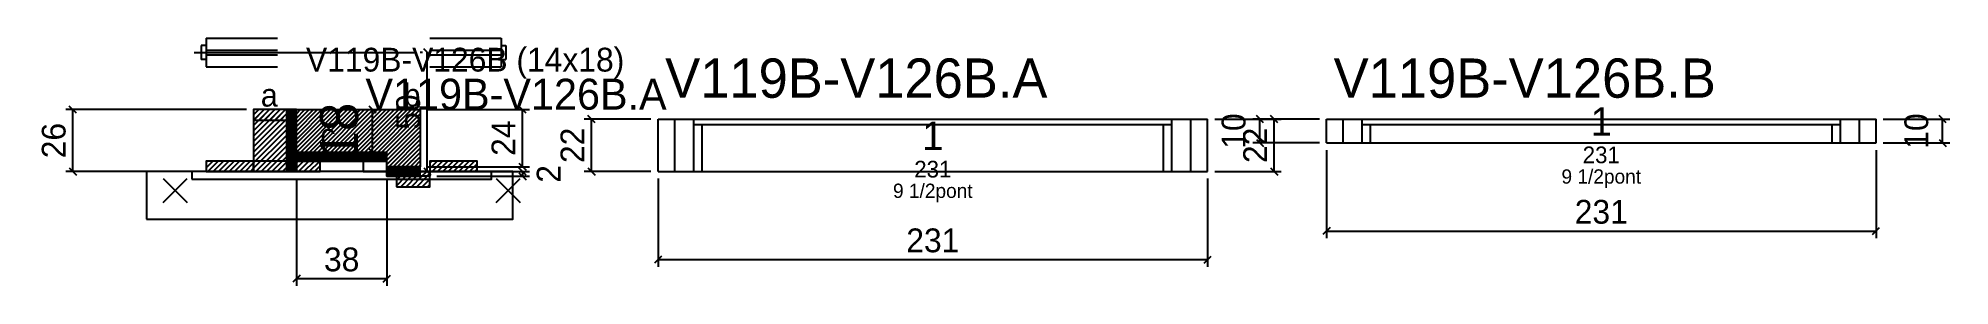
# Model space of a CAD drawing. Extents: x -69 to 735, y -70 to 34.
import ezdxf
from ezdxf.enums import TextEntityAlignment as Align

# ---------------------------------------------------------------- set-up
doc = ezdxf.new("R2010")
doc.units = 0
for name, color, linetype in [('5', 5, 'Continuous'), ('barrote', 126, 'Continuous'), ('CONCRETO', 251, 'Continuous'), ('COTA', 241, 'Continuous'), ('Cota Seção (2x)', 241, 'Continuous'), ('detalhes', 7, 'Continuous'), ('Hachura', 251, 'Continuous'), ('Madeira', 126, 'Continuous'), ('NOMENCLATURA', 7, 'Continuous'), ('Painéis', 200, 'Continuous'), ('presilha', 224, 'Continuous'), ('SARR_2.2x7', 40, 'Continuous'), ('SARR_3.5x7', 81, 'Continuous'), ('SCO-___-LAJ', 224, 'Continuous'), ('TENSOR', 224, 'Continuous'), ('texto', 7, 'Continuous'), ('Texto Seção', 7, 'Continuous')]:
    doc.layers.add(name, color=color, linetype=linetype)
doc.dimstyles.new('PAINEL', dxfattribs={"dimtxt": 10, "dimasz": 3, "dimexe": 3, "dimexo": 3, "dimgap": 3, "dimtad": 1, "dimblk": 'OBLIQUE', "dimblk1": 'OBLIQUE', "dimcen": 2.5, "dimclrd": 4, "dimclre": 4, "dimclrt": 240, "dimazin": 3, "dimtfac": 1, "dimtmove": 0, "dimatfit": 3})
doc.dimstyles.new('SECAO2X', dxfattribs={"dimtxt": 16, "dimasz": 3, "dimexe": 3, "dimexo": 3, "dimgap": 3, "dimtad": 1, "dimblk": 'OBLIQUE', "dimblk1": 'OBLIQUE', "dimcen": 2.5, "dimclrd": 4, "dimclre": 4, "dimclrt": 240, "dimazin": 3, "dimtfac": 1, "dimtmove": 0, "dimatfit": 3})

# ---------------------------------------------------------------- blocks, each defined once
blk = doc.blocks.new('_OBLIQUE')
at = {"color": 0, "linetype": 'BYBLOCK'}
blk.add_line((-0.5, -0.5), (0.5, 0.5), dxfattribs=at)

msp = doc.modelspace()

# ---------------------------------------------------------------- hatches: boundary and pattern name
at = {"layer": 'COTA'}
h = msp.add_hatch(dxfattribs=at)
h.set_pattern_fill('ANSI31', scale=0.4)
h.paths.add_polyline_path([(40, -14), (40, 4), (92, 4), (92, -20), (78, -20), (78, -14)])
at = {"layer": 'Hachura'}
h = msp.add_hatch(dxfattribs=at)
h.set_pattern_fill('ANSI31', scale=0.5)
h.paths.add_polyline_path([(22, -22), (36, -22), (36, 4), (22, 4)])
h = msp.add_hatch(dxfattribs=at)
h.set_pattern_fill('ANSI31', scale=0.5)
h.paths.add_polyline_path([(22, -0.4), (36, -0.4), (36, 4), (22, 4)])
h = msp.add_hatch(dxfattribs=at)
h.set_pattern_fill('SOLID')
h.paths.add_polyline_path([(36, -22), (40, -22), (40, 4), (36, 4)])
h = msp.add_hatch(dxfattribs=at)
h.set_pattern_fill('SOLID')
h.paths.add_polyline_path([(40, -17.6), (78, -17.6), (78, -14), (40, -14)])
h = msp.add_hatch(dxfattribs=at)
h.set_pattern_fill('ANSI31', scale=0.5)
h.paths.add_polyline_path([(2, -22), (22, -22), (22, -17.6), (2, -17.6)])
h = msp.add_hatch(dxfattribs=at)
h.set_pattern_fill('ANSI31', scale=0.5)
h.paths.add_polyline_path([(40, -22), (50, -22), (50, -17.6), (40, -17.6)])
h = msp.add_hatch(dxfattribs=at)
h.set_pattern_fill('SOLID')
h.paths.add_polyline_path([(78, -24), (92, -24), (92, -20), (78, -20)])
h = msp.add_hatch(dxfattribs=at)
h.set_pattern_fill('SOLID')
h.paths.add_polyline_path([(78, -22), (82, -22), (82, -24), (78, -24)])
h = msp.add_hatch(dxfattribs=at)
h.set_pattern_fill('ANSI31', scale=0.5)
h.paths.add_polyline_path([(82, -22), (96, -22), (96, -24), (82, -24)])
h = msp.add_hatch(dxfattribs=at)
h.set_pattern_fill('ANSI31', scale=0.5)
h.paths.add_polyline_path([(82, -28.4), (96, -28.4), (96, -24), (82, -24)])
h = msp.add_hatch(dxfattribs=at)
h.set_pattern_fill('ANSI31', scale=0.5)
h.paths.add_polyline_path([(96, -22), (116, -22), (116, -17.6), (96, -17.6)])

# ---------------------------------------------------------------- linework, layer by layer
for p, q in [((2, 34), (32, 34)), ((2, 34), (2, 22)), ((96, 34), (126, 34)), ((126, 34), (126, 22)), ((0, 31), (0, 25)), ((2, 31), (0, 31)), ((2, 25), (0, 25)), ((2, 29), (32, 29)), ((2, 27), (32, 27)), ((96, 29), (126, 29)), ((96, 27), (126, 27)), ((126, 31), (128, 31)), ((126, 25), (128, 25)), ((128, 31), (128, 25)), ((2, 22), (32, 22)), ((96, 22), (126, 22))]:
    msp.add_line(p, q)
at = {"layer": 'barrote'}
msp.add_lwpolyline([(-23, -42), (131, -42), (131, -22), (-23, -22)], close=True, dxfattribs=at)
at = {"layer": 'CONCRETO'}
msp.add_lwpolyline([(40, -14), (40, 4), (92, 4), (92, -20), (78, -20), (78, -14)], close=True, dxfattribs=at)
at = {"layer": 'Madeira'}
for points in [[(22, -22), (36, -22), (36, 4), (22, 4)], [(22, -0.4), (36, -0.4), (36, 4), (22, 4)], [(2, -22), (22, -22), (22, -17.6), (2, -17.6)], [(22, -22), (36, -22), (36, -17.6), (22, -17.6)], [(40, -22), (50, -22), (50, -17.6), (40, -17.6)], [(68, -22), (78, -22), (78, -17.6), (68, -17.6)], [(82, -22), (96, -22), (96, -24), (82, -24)], [(82, -28.4), (96, -28.4), (96, -24), (82, -24)], [(96, -22), (116, -22), (116, -17.6), (96, -17.6)]]:
    msp.add_lwpolyline(points, close=True, dxfattribs=at)
at = {"layer": 'Painéis'}
for p, q in [((192, 0), (423, 0)), ((192, -22), (192, 0)), ((423, -22), (423, 0)), ((473, 0), (704, 0)), ((473, -10), (473, 0)), ((704, -10), (704, 0)), ((473, -10), (704, -10)), ((192, -22), (423, -22))]:
    msp.add_line(p, q, dxfattribs=at)
for points in [[(36, -22), (40, -22), (40, 4), (36, 4)], [(40, -17.6), (78, -17.6), (78, -14), (40, -14)], [(78, -24), (92, -24), (92, -20), (78, -20)], [(78, -22), (82, -22), (82, -24), (78, -24)]]:
    msp.add_lwpolyline(points, close=True, dxfattribs=at)
at = {"layer": 'presilha'}
for p, q in [((-16, -35), (-6, -25)), ((-16, -25), (-6, -35)), ((124, -35), (134, -25)), ((124, -25), (134, -35))]:
    msp.add_line(p, q, dxfattribs=at)
at = {"layer": 'SARR_2.2x7'}
for p, q in [((199, -22), (199, 0)), ((416, -22), (416, 0)), ((480, -10), (480, 0)), ((697, -10), (697, 0)), ((207, -2.2), (408, -2.2)), ((488, -2.2), (689, -2.2))]:
    msp.add_line(p, q, dxfattribs=at)
at = {"layer": 'SARR_3.5x7'}
for p, q in [((207, -22), (207, 0)), ((408, -22), (408, 0)), ((488, -10), (488, 0)), ((689, -10), (689, 0)), ((210.5, -22), (210.5, -2.2)), ((404.5, -22), (404.5, -2.2)), ((491.5, -10), (491.5, -2.2)), ((685.5, -10), (685.5, -2.2)), ((488, -10), (491.5, -10)), ((685.5, -10), (689, -10)), ((207, -22), (210.5, -22)), ((404.5, -22), (408, -22))]:
    msp.add_line(p, q, dxfattribs=at)
at = {"layer": 'SCO-___-LAJ'}
msp.add_lwpolyline([(-4, -25.2), (122, -25.2), (122, -22), (-4, -22)], close=True, dxfattribs=at)
at = {"layer": 'TENSOR'}
msp.add_line((-3, 28), (90, 28), dxfattribs=at)

# ---------------------------------------------------------------- texts
at = {"layer": '5'}
for s, height, p in [('1', 12, (588.5, -1)), ('1', 12, (307.5, -7)), ('231', 7, (588.5, -15)), ('231', 7, (307.5, -21))]:
    msp.add_text(s, height=height, dxfattribs=at).set_placement(p, align=Align.MIDDLE_CENTER)
at = {"layer": 'detalhes'}
for s, p in [('a', (25, 5.3)), ('b', (85, 5.3)), ('c', (50, -11.5))]:
    msp.add_text(s, height=9.6, dxfattribs=at).set_placement(p)
at = {"layer": 'NOMENCLATURA'}
for s, p in [('V119B-V126B.A', (195, 9)), ('V119B-V126B.B', (476, 9))]:
    msp.add_text(s, height=16.5, dxfattribs=at).set_placement(p)
at = {"layer": 'texto', "char_height": 6, "attachment_point": 5}
for insert in [(588.5, -25), (307.5, -31)]:
    msp.add_mtext('9 1/2pont', dxfattribs=dict(at, insert=insert))
at = {"layer": 'Texto Seção'}
for s, height, p in [('V119B-V126B (14x18)', 10, (44, 20)), ('V119B-V126B.A', 13, (69, 4))]:
    msp.add_text(s, height=height, dxfattribs=at).set_placement(p)

# ---------------------------------------------------------------- dimensions: what is measured, and where the dimension line sits
at = {"layer": 'COTA'}
for base, p1, p2 in [((95, -22), (96, -22), (96, 28)), ((-54, -22), (2, -22), (22, 4)), ((135, -20), (92, -20), (92, 4)), ((164, -22), (192, -22), (192, 0)), ((451, -22), (423, -22), (423, 0)), ((445, -10), (473, -10), (473, 0)), ((732, -10), (704, -10), (704, 0)), ((135, -22), (96, -22), (96, -24))]:
    msp.add_linear_dim(base=base, p1=p1, p2=p2, angle=90, dimstyle='PAINEL', dxfattribs=at).render()
for base, p1, p2 in [((473, -47), (473, -10), (704, -10)), ((40, -67), (40, -22), (78, -22)), ((192, -59), (192, -22), (423, -22))]:
    msp.add_linear_dim(base=base, p1=p1, p2=p2, dimstyle='PAINEL', dxfattribs=at).render()
at = {"layer": 'Cota Seção (2x)'}
msp.add_linear_dim(base=(72, -14), p1=(40, -14), p2=(40, 4), angle=90, dimstyle='SECAO2X', dxfattribs=at).render()

doc.saveas('drawing.dxf')
